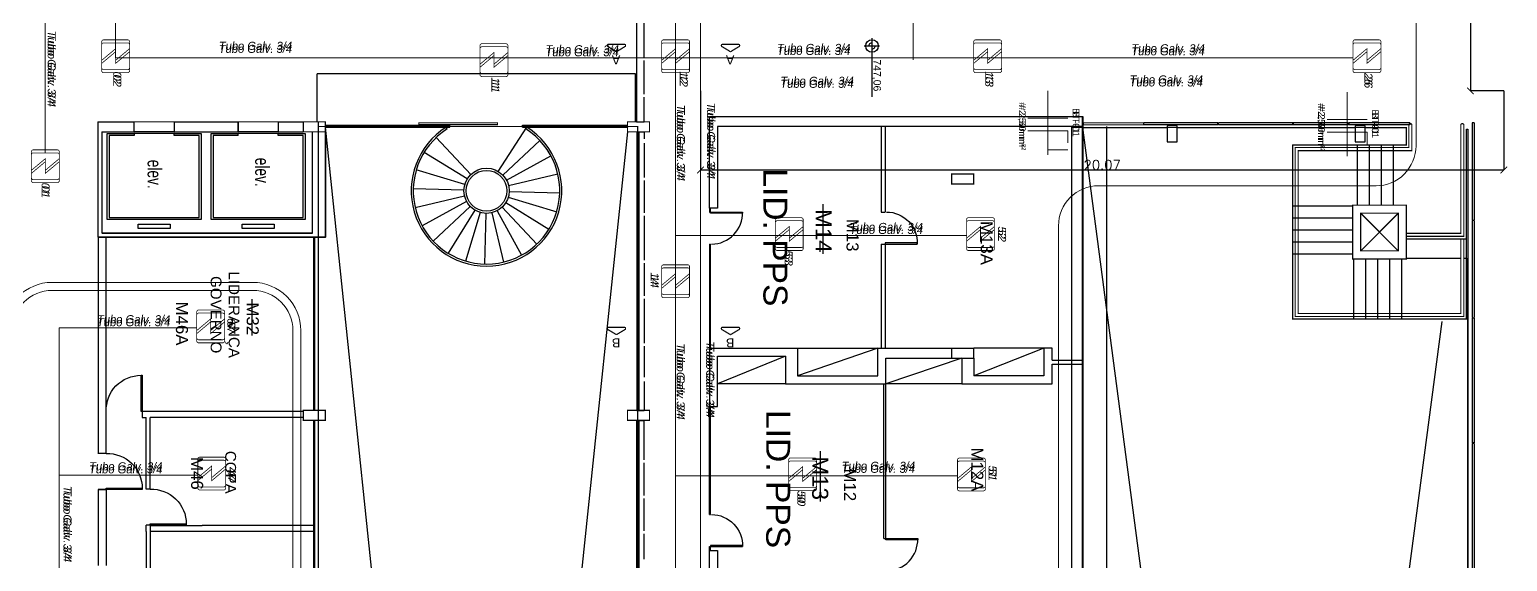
# Model space of a CAD drawing. Header units: metres. Extents: x -331 to 2982, y 362 to 2539.
# Drawn here: x 2831.34 to 2868.26, y 1383.19 to 1396.46 of the extents above; entities that cross this region are included whole.
import ezdxf
from ezdxf.enums import TextEntityAlignment as Align

# ---------------------------------------------------------------- set-up
doc = ezdxf.new("R2010")
doc.units = ezdxf.units.M
doc.layers.get('0').update_dxf_attribs({"color": 251})
doc.layers.get('Defpoints').update_dxf_attribs({"color": 251})
for name, color, linetype in [('CX', 251, 'Continuous'), ('DET. FUMAÇA', 1, 'Continuous'), ('Div', 251, 'Continuous'), ('Est', 251, 'Continuous'), ('Pis', 251, 'Continuous')]:
    doc.layers.add(name, color=color, linetype=linetype)
doc.styles.add('ARIAL', font='arial.ttf')
doc.styles.add('COTA', font='simplex.shx')
doc.styles.add('DESTAQUE', font='arial.ttf', dxfattribs={"height": 0.4})
doc.styles.get("Standard").update_dxf_attribs({"font": 'arial.ttf', "height": 0.3})
doc.dimstyles.new('EXEC_75', dxfattribs={"dimscale": 75, "dimtxt": 0.0032, "dimasz": 0.0022, "dimexe": 0, "dimexo": 0, "dimgap": 5e-05, "dimtad": 1, "dimzin": 4, "dimdsep": 46, "dimtxsty": 'COTA', "dimblk": 'ARCHTICK', "dimcen": 0, "dimclrd": 1, "dimclre": 1, "dimclrt": 2, "dimazin": 0, "dimtfac": 1, "dimtix": 1, "dimtmove": 2, "dimatfit": 3, "dimldrblk": 'DOT', "dimfxl": 1, "dimtvp": 1, "dimtolj": 1, "dimtzin": 0, "dimarcsym": 0})

# ---------------------------------------------------------------- blocks, each defined once
blk = doc.blocks.new('Detector de fumaça')
at = {"layer": 'DET. FUMAÇA', "linetype": 'Continuous', "lineweight": 15, "const_width": 0.0187}
blk.add_lwpolyline([(774.599, 539.816), (775.249, 539.816, -0.414214), (775.296, 539.769), (775.296, 539.167, -0.414214), (775.249, 539.12), (774.599, 539.12, -0.414214), (774.553, 539.167), (774.553, 539.769, -0.414214)], format="xyb", close=True, dxfattribs=at)
blk.add_lwpolyline([(774.773, 539.816), (775.064, 539.468), (774.773, 539.468), (775.064, 539.12)], dxfattribs=at)
blk = doc.blocks.new('derw')
at = {"layer": 'Div', "color": 2, "linetype": 'Continuous', "lineweight": 15}
blk.add_lwpolyline([(814.419, 2191.53), (814.419, 2192.589), (816.571, 2192.589)], dxfattribs=at)
at = {"layer": 'Div', "color": 2, "linetype": 'Continuous', "lineweight": 15, "insert": (814.772, 2193.224), "char_height": 0.2, "attachment_point": 1}
blk.add_mtext_dynamic_manual_height_columns('{\\fArial|b0|i1|c0|p34;Cabo Blindado \\P3 x # 1,50mm²}', width=13.3188, gutter_width=2.5, heights=[0], dxfattribs=at)
blk = doc.blocks.new('_ARCHTICK')
at = {"color": 0, "linetype": 'ByBlock', "const_width": 0.15}
blk.add_lwpolyline([(-0.5, -0.5), (0.5, 0.5)], dxfattribs=at)
blk = doc.blocks.new('*D146')
at = {"color": 1, "linetype": 'Continuous', "lineweight": -2, "transparency": 16777216}
for p, q in [((2868.17, 1405.887), (2867.334, 1405.887)), ((2867.334, 1405.887), (2867.334, 1394.932)), ((2868.17, 1394.932), (2867.334, 1394.932))]:
    blk.add_line(p, q, dxfattribs=at)
at = {"layer": 'Defpoints', "color": 0, "transparency": 16777216}
for p in [(2868.17, 1405.887), (2867.334, 1394.932), (2868.17, 1394.932)]:
    blk.add_point(p, dxfattribs=at)
at = {"color": 1, "lineweight": -2, "transparency": 16777216, "xscale": 0.165, "yscale": 0.165, "zscale": 0.165}
for p, rotation in [((2867.334, 1405.887), 90), ((2867.334, 1394.932), 270)]:
    blk.add_blockref('_ARCHTICK', p, dxfattribs=dict(at, rotation=rotation))
at = {"color": 2, "lineweight": 15, "transparency": 16777216, "insert": (2867.211, 1400.409), "char_height": 0.24, "attachment_point": 5, "rotation": 90, "style": 'COTA'}
blk.add_mtext('\\A1;10.96', dxfattribs=at)
blk = doc.blocks.new('_Dot')
at = {"color": 0, "linetype": 'ByBlock', "lineweight": -2}
blk.add_line((-0.5, 0), (-1, 0), dxfattribs=at)
at = {"color": 0, "linetype": 'ByBlock', "const_width": 0.5}
blk.add_lwpolyline([(-0.25, 0, 1), (0.25, 0, 1)], format="xyb", close=True, dxfattribs=at)
blk = doc.blocks.new('*D147')
at = {"color": 1, "linetype": 'Continuous', "lineweight": -2, "transparency": 16777216}
for p, q in [((2848.099, 1394.932), (2848.099, 1392.961)), ((2868.17, 1394.932), (2868.17, 1392.961)), ((2848.099, 1392.961), (2868.17, 1392.961))]:
    blk.add_line(p, q, dxfattribs=at)
at = {"layer": 'Defpoints', "color": 0, "transparency": 16777216}
for p in [(2848.099, 1394.932), (2868.17, 1394.932), (2868.17, 1392.961)]:
    blk.add_point(p, dxfattribs=at)
at = {"color": 1, "lineweight": -2, "transparency": 16777216, "xscale": 0.165, "yscale": 0.165, "zscale": 0.165, "rotation": 180}
blk.add_blockref('_ARCHTICK', (2848.099, 1392.961), dxfattribs=at)
at = {"color": 1, "lineweight": -2, "transparency": 16777216, "xscale": 0.165, "yscale": 0.165, "zscale": 0.165}
blk.add_blockref('_ARCHTICK', (2868.17, 1392.961), dxfattribs=at)
at = {"color": 2, "lineweight": 15, "transparency": 16777216, "insert": (2858.135, 1393.085), "char_height": 0.24, "attachment_point": 5, "style": 'COTA'}
blk.add_mtext('\\A1;20.07', dxfattribs=at)
blk = doc.blocks.new('porta .8')
at = {"layer": 'CX', "ltscale": 8}
blk.add_lwpolyline([(0.03, 0), (0, 0), (0, 0.8), (0.03, 0.8)], close=True, dxfattribs=at)
at = {"layer": 'CX', "color": 1, "ltscale": 8}
blk.add_arc((0.029, 0.03), 0.771, 0, 92.1894, dxfattribs=at)
blk = doc.blocks.new('porta .9')
at = {"layer": 'CX', "ltscale": 8}
blk.add_lwpolyline([(0, 0), (0.03, 0), (0.03, 0.9), (0, 0.9)], close=True, dxfattribs=at)
at = {"layer": 'CX', "color": 1, "ltscale": 8}
blk.add_arc((0.03, 0.0295), 0.8705, 358.05796, 90, dxfattribs=at)
blk = doc.blocks.new('XR_BL2_2 PAV_REV02$0$PILAR_PASSARELA')
at = {"layer": 'Est'}
blk.add_lwpolyline([(-20, 12.5), (20, 12.5), (20, -12.5), (-20, -12.5)], close=True, dxfattribs=at)

msp = doc.modelspace()

# ---------------------------------------------------------------- linework, layer by layer
at = {"color": 2, "linetype": 'Continuous', "lineweight": 15}
for p, q in [((2857.278, 1393.934), (2857.278, 1393.638)), ((2864.753, 1393.902), (2864.753, 1393.606))]:
    msp.add_line(p, q, dxfattribs=at)
at = {"lineweight": 0}
for p, q in [((2867.273, 1389.24), (2867.234, 1389.24)), ((2867.273, 1325.995), (2867.273, 1389.24))]:
    msp.add_line(p, q, dxfattribs=at)
for points in [[(2838.551, 1394.16), (2838.551, 1391.285), (2833.051, 1391.285), (2833.051, 1394.16)], [(2838.551, 1322.025), (2838.551, 1394.045), (2846.531, 1394.045), (2846.531, 1322.025)], [(2865.414, 1393.58), (2865.414, 1392.08), (2865.734, 1392.08), (2865.734, 1391.24), (2867.234, 1391.24), (2867.234, 1389.24), (2862.894, 1389.24), (2862.894, 1393.58)]]:
    msp.add_lwpolyline(points, close=True, dxfattribs=at)
msp.add_lwpolyline([(2865.414, 1393.58), (2865.734, 1393.58), (2865.734, 1394.02), (2857.371, 1394.02), (2857.377, 1321.215), (2865.733, 1321.216), (2865.733, 1321.655), (2865.413, 1321.655)], dxfattribs=at)
at = {"layer": 'DET. FUMAÇA', "color": 3, "linetype": 'Continuous', "lineweight": 15}
msp.add_lwpolyline([(2848.099, 1317.82), (2848.099, 1415.312)], dxfattribs=at)
at = {"layer": 'Div', "color": 150, "linetype": 'Continuous', "lineweight": 0}
for p, q in [((2847.477, 1320.108), (2847.477, 1419.684)), ((2833.487, 1395.76), (2833.487, 1419.114)), ((2831.73, 1393.387), (2831.73, 1397.487)), ((2833.487, 1395.76), (2864.404, 1395.76)), ((2847.477, 1391.321), (2854.747, 1391.321)), ((2832.075, 1379.441), (2832.075, 1389.017)), ((2835.514, 1389.017), (2832.075, 1389.017)), ((2835.541, 1385.346), (2832.075, 1385.346)), ((2854.521, 1385.323), (2847.477, 1385.323))]:
    msp.add_line(p, q, dxfattribs=at)
at = {"layer": 'Div', "color": 2, "linetype": 'Continuous', "lineweight": 15}
for p, q in [((2856.779, 1394.932), (2856.779, 1393.34)), ((2864.255, 1394.9), (2864.255, 1393.308)), ((2856.281, 1394.255), (2857.278, 1394.255)), ((2856.281, 1393.934), (2857.278, 1393.934)), ((2863.756, 1394.223), (2864.753, 1394.223)), ((2863.756, 1393.902), (2864.753, 1393.902)), ((2856.779, 1393.466), (2857.278, 1393.466)), ((2864.255, 1393.434), (2864.753, 1393.434))]:
    msp.add_line(p, q, dxfattribs=at)
at = {"layer": 'Div', "lineweight": 0}
for p, q in [((2852.616, 1391.91), (2852.716, 1391.91)), ((2852.616, 1391.11), (2852.716, 1391.11)), ((2852.676, 1383.76), (2852.726, 1383.76))]:
    msp.add_line(p, q, dxfattribs=at)
at = {"layer": 'Div', "color": 230, "linetype": 'Continuous', "lineweight": 0}
for points in [[(2795.596, 1370.835), (2795.596, 1422.804, -0.414214), (2796.596, 1423.804), (2832.978, 1423.804, 0.414214), (2833.978, 1424.804), (2833.978, 1444.456, -0.414214), (2834.978, 1445.456), (2844.601, 1445.456, -0.414214), (2845.601, 1444.456), (2845.601, 1423.563, 0.414214), (2846.601, 1422.563), (2856.044, 1422.563, -0.414214), (2857.044, 1421.563), (2857.044, 1399.809, 0.414214), (2858.044, 1398.809), (2864.977, 1398.809, -0.414214), (2865.977, 1397.809), (2865.977, 1393.565, -0.414214), (2864.977, 1392.565), (2858.044, 1392.565, 0.414214), (2857.044, 1391.565), (2857.044, 1315.763, -0.414214)], [(2838.115, 1315.563), (2838.115, 1388.954, 0.414214), (2836.915, 1390.154), (2831.898, 1390.154, 0.414214), (2830.698, 1388.954), (2830.698, 1370.635, -0.414214)], [(2837.915, 1315.563), (2837.915, 1388.954, 0.414214), (2836.915, 1389.954), (2831.898, 1389.954, 0.414214), (2830.898, 1388.954), (2830.898, 1370.635, -0.414214)]]:
    msp.add_lwpolyline(points, format="xyb", dxfattribs=at)
at = {"layer": 'Div', "lineweight": 0}
for points in [[(2852.616, 1391.91), (2852.616, 1394.041)], [(2852.716, 1391.91), (2852.716, 1394.041)], [(2852.616, 1388.51), (2852.616, 1391.11)], [(2852.716, 1388.51), (2852.716, 1391.11)], [(2852.676, 1387.62), (2852.676, 1383.76)], [(2852.726, 1387.62), (2852.726, 1383.76)]]:
    msp.add_lwpolyline(points, dxfattribs=at)
at = {"layer": 'Pis'}
for p, q in [((2846.501, 1399.135), (2846.501, 1394.16)), ((2846.691, 1395.768), (2846.691, 1396.99)), ((2846.691, 1394.848), (2846.691, 1395.693)), ((2846.476, 1395.36), (2838.521, 1395.36)), ((2838.521, 1394.16), (2838.521, 1395.36)), ((2846.476, 1394.16), (2846.476, 1395.36)), ((2846.476, 1395.34), (2846.476, 1395.36)), ((2846.691, 1394.16), (2846.691, 1394.773)), ((2848.326, 1394.291), (2857.634, 1394.291)), ((2848.326, 1392.01), (2848.326, 1394.291)), ((2857.634, 1394.291), (2857.634, 1392.41)), ((2857.634, 1394.291), (2857.654, 1394.291)), ((2857.654, 1394.291), (2857.654, 1322.115)), ((2833.051, 1391.285), (2833.051, 1394.16)), ((2833.051, 1394.16), (2833.951, 1394.16)), ((2833.951, 1393.91), (2833.951, 1394.16)), ((2834.951, 1394.16), (2836.551, 1394.16)), ((2834.951, 1394.16), (2834.951, 1393.91)), ((2836.551, 1393.91), (2836.551, 1394.16)), ((2837.551, 1394.16), (2838.176, 1394.16)), ((2837.551, 1394.16), (2837.551, 1393.91)), ((2838.726, 1394.075), (2841.834, 1394.075)), ((2838.726, 1394.045), (2838.726, 1394.025)), ((2846.276, 1322.185), (2838.726, 1394.025)), ((2838.726, 1394.025), (2841.834, 1394.025)), ((2841.77, 1393.983), (2841.742, 1394.025)), ((2841.834, 1394.025), (2841.834, 1394.075)), ((2843.048, 1392.921), (2843.763, 1394.025)), ((2843.653, 1394.075), (2846.276, 1394.075)), ((2843.653, 1394.025), (2843.653, 1394.075)), ((2843.653, 1394.025), (2846.276, 1394.025)), ((2846.276, 1394.045), (2846.276, 1394.025)), ((2846.501, 1394.16), (2846.691, 1394.16)), ((2857.634, 1394.041), (2848.526, 1394.041)), ((2848.526, 1394.041), (2848.526, 1392.01)), ((2866.621, 1326.015), (2857.654, 1394.02)), ((2857.654, 1394.02), (2859.756, 1394.02)), ((2858.251, 1322.115), (2858.251, 1394.041)), ((2859.179, 1394.085), (2859.179, 1394.135)), ((2861.029, 1394.135), (2859.179, 1394.135)), ((2861.029, 1394.085), (2859.179, 1394.085)), ((2860.006, 1394.02), (2864.458, 1394.02)), ((2861.029, 1394.085), (2861.029, 1394.135)), ((2861.045, 1394.085), (2861.045, 1394.135)), ((2862.895, 1394.135), (2861.045, 1394.135)), ((2862.895, 1394.085), (2861.045, 1394.085)), ((2862.895, 1394.085), (2862.895, 1394.135)), ((2862.911, 1394.135), (2862.911, 1394.085)), ((2864.279, 1394.135), (2862.911, 1394.135)), ((2864.279, 1394.085), (2862.911, 1394.085)), ((2864.279, 1394.135), (2864.279, 1394.085)), ((2864.295, 1394.135), (2864.295, 1394.085)), ((2865.821, 1394.135), (2864.295, 1394.135)), ((2865.821, 1394.085), (2864.295, 1394.085)), ((2864.708, 1394.021), (2865.734, 1394.02)), ((2865.734, 1394.02), (2865.734, 1393.58)), ((2865.821, 1394.135), (2865.821, 1394.085)), ((2867.234, 1391.24), (2867.234, 1393.98)), ((2867.234, 1393.98), (2867.273, 1393.98)), ((2867.273, 1393.98), (2867.273, 1321.215)), ((2867.429, 1394.135), (2867.379, 1394.135)), ((2867.379, 1394.135), (2867.379, 1391.715)), ((2867.429, 1394.135), (2867.429, 1391.715)), ((2833.151, 1393.91), (2833.951, 1393.91)), ((2833.151, 1391.385), (2833.151, 1393.91)), ((2833.276, 1393.87), (2833.951, 1393.87)), ((2833.276, 1391.72), (2833.276, 1393.87)), ((2833.326, 1393.82), (2833.326, 1391.77)), ((2833.951, 1393.82), (2833.326, 1393.82)), ((2834.951, 1393.91), (2833.951, 1393.91)), ((2834.951, 1393.87), (2833.951, 1393.87)), ((2833.951, 1393.87), (2833.951, 1393.82)), ((2834.951, 1393.91), (2836.551, 1393.91)), ((2834.951, 1393.87), (2835.626, 1393.87)), ((2834.951, 1393.82), (2834.951, 1393.87)), ((2835.576, 1393.82), (2834.951, 1393.82)), ((2835.576, 1391.77), (2835.576, 1393.82)), ((2835.626, 1393.87), (2835.626, 1391.72)), ((2835.876, 1393.87), (2836.551, 1393.87)), ((2835.876, 1391.72), (2835.876, 1393.87)), ((2835.926, 1393.82), (2835.926, 1391.77)), ((2836.551, 1393.82), (2835.926, 1393.82)), ((2837.551, 1393.91), (2836.551, 1393.91)), ((2837.551, 1393.87), (2836.551, 1393.87)), ((2836.551, 1393.82), (2836.551, 1393.87)), ((2837.551, 1393.91), (2838.176, 1393.91)), ((2837.551, 1393.87), (2838.226, 1393.87)), ((2837.551, 1393.82), (2837.551, 1393.87)), ((2838.176, 1393.82), (2837.551, 1393.82)), ((2838.176, 1391.77), (2838.176, 1393.82)), ((2838.226, 1393.87), (2838.226, 1391.72)), ((2838.401, 1393.91), (2838.401, 1391.385)), ((2846.276, 1393.91), (2838.726, 1322.045)), ((2838.726, 1393.91), (2838.726, 1391.285)), ((2842.364, 1392.85), (2841.495, 1393.769)), ((2843.163, 1392.828), (2844.082, 1393.698)), ((2846.511, 1393.91), (2846.511, 1386.96)), ((2846.511, 1393.91), (2846.511, 1386.96)), ((2846.511, 1393.91), (2846.691, 1393.91)), ((2846.561, 1393.91), (2846.561, 1386.96)), ((2846.691, 1393.91), (2846.691, 1393.74)), ((2846.691, 1393.63), (2846.691, 1392.773)), ((2865.734, 1393.58), (2862.894, 1393.58)), ((2862.894, 1393.58), (2862.894, 1389.24)), ((2864.514, 1392.08), (2864.514, 1393.58)), ((2864.814, 1392.08), (2864.814, 1393.58)), ((2865.114, 1392.08), (2865.114, 1393.58)), ((2865.414, 1392.08), (2865.414, 1393.58)), ((2842.271, 1392.736), (2841.194, 1393.398)), ((2843.249, 1392.709), (2844.362, 1393.311)), ((2842.211, 1392.601), (2840.999, 1392.962)), ((2843.302, 1392.571), (2844.533, 1392.865)), ((2842.188, 1392.455), (2840.923, 1392.49)), ((2846.691, 1392.698), (2846.691, 1391.887)), ((2842.203, 1392.309), (2840.973, 1392.015)), ((2842.256, 1392.171), (2841.143, 1391.569)), ((2843.234, 1392.144), (2844.312, 1391.481)), ((2843.294, 1392.279), (2844.507, 1391.918)), ((2843.317, 1392.424), (2844.582, 1392.389)), ((2851.162, 1390.87), (2851.162, 1392.11)), ((2857.634, 1392.41), (2857.634, 1388.11)), ((2835.626, 1391.72), (2833.276, 1391.72)), ((2833.326, 1391.77), (2835.576, 1391.77)), ((2838.226, 1391.72), (2835.876, 1391.72)), ((2835.926, 1391.77), (2838.176, 1391.77)), ((2842.342, 1392.051), (2841.423, 1391.182)), ((2842.457, 1391.958), (2841.794, 1390.881)), ((2842.591, 1391.898), (2842.23, 1390.686)), ((2842.737, 1391.875), (2842.702, 1390.61)), ((2842.884, 1391.89), (2843.177, 1390.66)), ((2843.022, 1391.943), (2843.624, 1390.83)), ((2843.141, 1392.029), (2844.01, 1391.111)), ((2846.691, 1391.812), (2846.691, 1390.706)), ((2848.526, 1392.01), (2848.326, 1392.01)), ((2848.326, 1392.01), (2848.326, 1391.91)), ((2848.326, 1392.01), (2848.326, 1391.91)), ((2848.326, 1392.01), (2848.326, 1391.91)), ((2848.326, 1391.91), (2848.346, 1391.91)), ((2848.326, 1391.91), (2848.346, 1391.91)), ((2848.326, 1391.91), (2848.346, 1391.91)), ((2852.616, 1391.91), (2852.716, 1391.91)), ((2864.394, 1392.06), (2862.894, 1392.06)), ((2864.394, 1391.76), (2862.894, 1391.76)), ((2865.534, 1391.88), (2864.594, 1390.94)), ((2864.594, 1391.88), (2865.534, 1390.94)), ((2865.514, 1391.86), (2864.614, 1390.96)), ((2864.614, 1391.86), (2865.514, 1390.96)), ((2833.151, 1391.385), (2838.401, 1391.385)), ((2834.051, 1391.603), (2834.851, 1391.603)), ((2834.051, 1391.503), (2834.051, 1391.603)), ((2834.851, 1391.503), (2834.051, 1391.503)), ((2834.851, 1391.603), (2834.851, 1391.503)), ((2836.651, 1391.603), (2837.451, 1391.603)), ((2836.651, 1391.503), (2836.651, 1391.603)), ((2837.451, 1391.503), (2836.651, 1391.503)), ((2837.451, 1391.603), (2837.451, 1391.503)), ((2838.726, 1391.385), (2838.726, 1391.285)), ((2864.394, 1391.46), (2862.894, 1391.46)), ((2867.429, 1391.699), (2867.379, 1391.699)), ((2867.379, 1391.699), (2867.379, 1389.278)), ((2867.429, 1391.699), (2867.429, 1389.278)), ((2833.051, 1391.285), (2838.726, 1391.285)), ((2833.051, 1391.285), (2833.051, 1385.885)), ((2833.251, 1385.885), (2833.251, 1391.285)), ((2838.441, 1386.96), (2838.441, 1391.285)), ((2838.461, 1386.96), (2838.461, 1391.285)), ((2848.326, 1391.11), (2848.326, 1388.51)), ((2848.326, 1391.11), (2848.346, 1391.11)), ((2852.616, 1391.11), (2852.716, 1391.11)), ((2864.394, 1391.16), (2862.894, 1391.16)), ((2865.734, 1391.24), (2867.234, 1391.24)), ((2846.691, 1390.631), (2846.691, 1389.819)), ((2864.394, 1390.86), (2862.894, 1390.86)), ((2864.414, 1390.74), (2864.414, 1389.24)), ((2864.714, 1390.74), (2864.714, 1389.24)), ((2865.014, 1390.74), (2865.014, 1389.24)), ((2865.314, 1390.74), (2865.314, 1389.24)), ((2865.614, 1390.74), (2865.614, 1389.24)), ((2865.734, 1390.76), (2867.096, 1390.76)), ((2867.172, 1390.76), (2867.234, 1390.76)), ((2867.234, 1390.76), (2867.234, 1389.24)), ((2836.894, 1388.83), (2836.894, 1389.736)), ((2846.691, 1389.744), (2846.691, 1388.638)), ((2866.62, 1389.18), (2857.654, 1321.215)), ((2867.234, 1389.24), (2862.894, 1389.24)), ((2867.273, 1389.24), (2867.234, 1389.24)), ((2867.273, 1325.995), (2867.273, 1389.24)), ((2867.429, 1389.262), (2867.379, 1389.262)), ((2867.379, 1389.262), (2867.379, 1386.153)), ((2867.429, 1389.262), (2867.429, 1386.153)), ((2846.691, 1388.563), (2846.691, 1387.79)), ((2848.326, 1388.51), (2848.326, 1387.06)), ((2848.326, 1388.51), (2850.526, 1388.51)), ((2850.526, 1388.51), (2852.526, 1388.51)), ((2850.526, 1388.51), (2850.526, 1387.82)), ((2852.526, 1388.51), (2850.526, 1387.82)), ((2852.526, 1387.82), (2852.526, 1388.51)), ((2852.526, 1388.51), (2854.926, 1388.51)), ((2856.676, 1388.51), (2854.926, 1388.51)), ((2856.676, 1388.51), (2854.926, 1387.82)), ((2856.676, 1388.51), (2856.676, 1387.82)), ((2856.886, 1388.51), (2856.686, 1388.51)), ((2856.886, 1388.21), (2856.886, 1388.51)), ((2848.526, 1387.06), (2848.526, 1388.31)), ((2848.526, 1388.31), (2850.226, 1388.31)), ((2850.226, 1388.31), (2848.526, 1387.62)), ((2850.226, 1388.31), (2850.226, 1387.62)), ((2852.726, 1387.62), (2852.726, 1388.26)), ((2852.726, 1388.26), (2854.376, 1388.26)), ((2854.626, 1388.26), (2852.726, 1387.62)), ((2854.626, 1388.26), (2854.626, 1387.62)), ((2854.926, 1388.26), (2854.926, 1387.82)), ((2856.886, 1388.21), (2857.634, 1388.21)), ((2856.886, 1387.62), (2856.886, 1388.11)), ((2856.886, 1388.11), (2857.634, 1388.11)), ((2857.634, 1388.21), (2857.634, 1388.11)), ((2857.634, 1388.11), (2857.634, 1382.41)), ((2846.691, 1387.68), (2846.691, 1386.96)), ((2850.526, 1387.82), (2852.526, 1387.82)), ((2856.676, 1387.82), (2854.926, 1387.82)), ((2850.226, 1387.62), (2848.526, 1387.62)), ((2850.226, 1387.62), (2852.726, 1387.62)), ((2854.626, 1387.62), (2852.726, 1387.62)), ((2854.626, 1387.62), (2856.886, 1387.62)), ((2834.251, 1386.935), (2834.151, 1386.935)), ((2834.151, 1386.935), (2834.151, 1386.785)), ((2838.176, 1386.935), (2834.251, 1386.935)), ((2846.511, 1386.96), (2846.691, 1386.96)), ((2848.326, 1387.06), (2848.526, 1387.06)), ((2848.326, 1384.36), (2848.326, 1387.06)), ((2834.151, 1386.785), (2834.251, 1386.785)), ((2834.251, 1384.995), (2834.251, 1386.785)), ((2838.176, 1386.785), (2834.351, 1386.785)), ((2834.351, 1384.995), (2834.351, 1386.785)), ((2838.441, 1379.76), (2838.441, 1386.71)), ((2838.461, 1379.76), (2838.461, 1386.71)), ((2846.511, 1386.71), (2846.511, 1379.76)), ((2846.511, 1379.76), (2846.511, 1386.71)), ((2846.511, 1386.71), (2846.691, 1386.71)), ((2846.561, 1386.71), (2846.561, 1379.76)), ((2846.691, 1385.726), (2846.691, 1386.71)), ((2833.251, 1385.885), (2833.051, 1385.885)), ((2851.099, 1384.685), (2851.099, 1385.941)), ((2867.429, 1386.153), (2867.379, 1386.153)), ((2867.429, 1386.137), (2867.379, 1386.137)), ((2867.379, 1386.137), (2867.379, 1383.028)), ((2867.429, 1386.137), (2867.429, 1383.028)), ((2846.691, 1384.839), (2846.691, 1385.651)), ((2833.051, 1384.985), (2833.051, 1383.085)), ((2833.251, 1384.985), (2833.051, 1384.985)), ((2833.051, 1384.985), (2833.251, 1384.985)), ((2833.251, 1384.985), (2833.251, 1383.085)), ((2834.351, 1384.995), (2834.251, 1384.995)), ((2846.691, 1383.951), (2846.691, 1384.764)), ((2848.326, 1384.36), (2848.346, 1384.36)), ((2834.251, 1384.085), (2834.251, 1384.095)), ((2834.351, 1384.095), (2834.251, 1384.095)), ((2834.251, 1383.935), (2834.251, 1384.085)), ((2834.351, 1384.085), (2834.351, 1384.125)), ((2834.351, 1384.095), (2834.351, 1381.6)), ((2834.351, 1384.085), (2835.651, 1384.085)), ((2838.441, 1384.085), (2835.651, 1384.085)), ((2838.441, 1384.085), (2838.441, 1383.935)), ((2834.251, 1383.935), (2834.251, 1381.6)), ((2838.441, 1383.935), (2834.351, 1383.935)), ((2846.691, 1383.25), (2846.691, 1383.876)), ((2852.676, 1383.76), (2852.726, 1383.76)), ((2848.326, 1383.56), (2848.346, 1383.56)), ((2848.326, 1383.46), (2848.326, 1383.56)), ((2848.326, 1383.56), (2848.346, 1383.56)), ((2848.326, 1383.46), (2848.326, 1383.56)), ((2848.326, 1382.01), (2848.326, 1383.46)), ((2848.326, 1383.46), (2848.526, 1383.46)), ((2848.526, 1383.46), (2848.526, 1382.86))]:
    msp.add_line(p, q, dxfattribs=at)
at = {"layer": 'Pis', "const_width": 0.03}
for points in [[(2852.305, 1396.055, -0.414214), (2852.383, 1396.133, -1)], [(2845.999, 1395.91), (2845.785, 1396.039, -0.760667), (2845.801, 1396.096), (2846.196, 1396.096, -0.760667), (2846.212, 1396.039), (2845.999, 1395.91)], [(2848.849, 1395.91), (2849.062, 1396.039, 0.760667), (2849.046, 1396.096), (2848.651, 1396.096, 0.760667), (2848.635, 1396.039), (2848.849, 1395.91)], [(2852.383, 1395.977, 0.414214), (2852.461, 1396.055, 1)], [(2867.172, 1391.24), (2867.172, 1389.302), (2862.956, 1389.302), (2862.956, 1393.519), (2865.796, 1393.519), (2865.796, 1394.081, -1), (2865.872, 1394.081), (2865.872, 1393.442), (2863.032, 1393.442), (2863.032, 1389.379), (2867.096, 1389.379), (2867.096, 1391.24)], [(2865.734, 1391.302), (2867.172, 1391.302), (2867.172, 1394.077, 1), (2867.096, 1394.077), (2867.096, 1391.379), (2865.734, 1391.379)], [(2845.999, 1388.849), (2845.785, 1388.977, -0.760667), (2845.801, 1389.035), (2846.196, 1389.035, -0.760667), (2846.212, 1388.977), (2845.999, 1388.849)], [(2848.849, 1388.849), (2849.062, 1388.977, 0.760667), (2849.046, 1389.035), (2848.651, 1389.035, 0.760667), (2848.635, 1388.977), (2848.849, 1388.849)]]:
    msp.add_lwpolyline(points, format="xyb", dxfattribs=at)
for points in [[(2852.383, 1396.25), (2852.383, 1394.78)], [(2852.188, 1396.055), (2852.578, 1396.055)], [(2838.401, 1393.91), (2838.401, 1391.385), (2833.151, 1391.385), (2833.151, 1393.91), (2833.951, 1393.91), (2833.951, 1394.16), (2833.051, 1394.16), (2833.051, 1391.285), (2833.251, 1391.285), (2838.726, 1391.285), (2838.726, 1391.385), (2838.726, 1393.91)], [(2852.616, 1391.91), (2852.616, 1394.041)], [(2852.716, 1391.91), (2852.716, 1394.041)], [(2865.414, 1393.58), (2865.734, 1393.58), (2865.734, 1394.02), (2857.371, 1394.02), (2857.377, 1321.215), (2865.733, 1321.216), (2865.733, 1321.655), (2865.413, 1321.655)], [(2848.346, 1391.91), (2848.346, 1392.01)], [(2848.346, 1391.91), (2848.346, 1392.01)], [(2848.346, 1391.91), (2848.346, 1392.01)], [(2848.346, 1388.51), (2848.346, 1391.11)], [(2852.616, 1388.51), (2852.616, 1391.11)], [(2852.716, 1388.51), (2852.716, 1391.11)], [(2852.676, 1387.62), (2852.676, 1383.76)], [(2852.726, 1387.62), (2852.726, 1383.76)], [(2848.346, 1387.06), (2848.346, 1384.36)], [(2848.346, 1383.56), (2848.346, 1383.46)], [(2848.346, 1383.56), (2848.346, 1383.46)]]:
    msp.add_lwpolyline(points, dxfattribs=at)
for points in [[(2838.551, 1394.16), (2838.551, 1391.285), (2833.051, 1391.285), (2833.051, 1394.16)], [(2836.551, 1393.91), (2836.551, 1394.16), (2834.951, 1394.16), (2834.951, 1393.91)], [(2838.176, 1393.91), (2838.176, 1394.16), (2837.551, 1394.16), (2837.551, 1393.91)], [(2838.176, 1394.16), (2838.726, 1394.16), (2838.726, 1393.91), (2838.176, 1393.91)], [(2838.551, 1322.025), (2838.551, 1394.045), (2846.531, 1394.045), (2846.531, 1322.025)], [(2843.029, 1394.136), (2841.063, 1394.136), (2841.063, 1394.089), (2843.029, 1394.089)], [(2846.276, 1394.16), (2846.826, 1394.16), (2846.826, 1393.91), (2846.276, 1393.91)], [(2859.171, 1394.135), (2859.171, 1394.085), (2857.664, 1394.085), (2857.664, 1394.135)], [(2865.414, 1393.58), (2865.414, 1392.08), (2865.734, 1392.08), (2865.734, 1391.24), (2867.234, 1391.24), (2867.234, 1389.24), (2862.894, 1389.24), (2862.894, 1393.58)], [(2854.376, 1392.86), (2854.926, 1392.86), (2854.926, 1392.61), (2854.376, 1392.61)], [(2865.734, 1390.74), (2865.734, 1392.08), (2864.394, 1392.08), (2864.394, 1390.74)], [(2865.534, 1390.94), (2864.594, 1390.94), (2864.594, 1391.88), (2865.534, 1391.88)], [(2833.251, 1391.285), (2833.251, 1385.885), (2833.051, 1385.885), (2833.051, 1391.285)], [(2854.376, 1388.51), (2854.926, 1388.51), (2854.926, 1388.26), (2854.376, 1388.26)], [(2854.376, 1388.51), (2854.926, 1388.51), (2854.926, 1388.26), (2854.376, 1388.26)], [(2838.176, 1386.96), (2838.726, 1386.96), (2838.726, 1386.71), (2838.176, 1386.71)], [(2846.276, 1386.96), (2846.826, 1386.96), (2846.826, 1386.71), (2846.276, 1386.71)]]:
    msp.add_lwpolyline(points, close=True, dxfattribs=at)
at = {"layer": 'Pis'}
for centre, radius in [((2852.383, 1396.055), 0.156), ((2842.753, 1392.44), 0.565), ((2842.753, 1392.44), 0.51)]:
    msp.add_circle(centre, radius, dxfattribs=at)
for radius, start, end in [(1.88, 122.511, 57.489), (1.83, 122.4861, 57.5)]:
    msp.add_arc((2842.753, 1392.44), radius, start, end, dxfattribs=at)

# ---------------------------------------------------------------- block references
at = {"layer": 'DET. FUMAÇA', "linetype": 'Continuous', "lineweight": 0, "rotation": 270}
for p in [(2294.019, 2170.76), (2294.019, 2170.684), (2308.009, 2170.76), (2308.009, 2170.684), (2315.806, 2170.76), (2315.806, 2170.684), (2325.283, 2170.76), (2325.283, 2170.684), (2303.471, 2170.663), (2303.471, 2170.587), (2292.262, 2168.015), (2292.262, 2167.939), (2310.849, 2166.321), (2315.627, 2166.321), (2310.849, 2166.245), (2315.627, 2166.245), (2308.009, 2165.146), (2308.009, 2165.07), (2296.394, 2164.017), (2296.394, 2163.941), (2296.42, 2160.346), (2296.42, 2160.27), (2311.183, 2160.327), (2311.183, 2160.251), (2315.401, 2160.323), (2315.401, 2160.247)]:
    msp.add_blockref('Detector de fumaça', p, dxfattribs=at)
at = {"layer": 'Div', "color": 150, "linetype": 'Continuous', "lineweight": 15}
msp.add_blockref('derw', (2038.996, -795.824), dxfattribs=at)
at = {"layer": 'Pis', "xscale": -0.01000000000021828, "yscale": 0.01000000000021828, "zscale": 0.01000000000021828, "rotation": 89.99999999999997}
for p in [(2859.881, 1393.86), (2864.583, 1393.861)]:
    msp.add_blockref('XR_BL2_2 PAV_REV02$0$PILAR_PASSARELA', p, dxfattribs=at)
at = {"layer": 'Pis', "rotation": 270}
for p in [(2848.346, 1391.91), (2852.726, 1383.76)]:
    msp.add_blockref('porta .8', p, dxfattribs=at)
at = {"layer": 'Pis', "xscale": -1, "rotation": 270}
for name, p in [('porta .8', (2852.716, 1391.11)), ('porta .9', (2833.251, 1384.985)), ('porta .9', (2834.351, 1384.095)), ('porta .8', (2848.346, 1383.56))]:
    msp.add_blockref(name, p, dxfattribs=at)
at = {"layer": 'Pis', "xscale": -1}
msp.add_blockref('porta .9', (2834.151, 1386.935), dxfattribs=at)

# ---------------------------------------------------------------- texts
at = {"layer": 'Div', "color": 2, "linetype": 'Continuous', "lineweight": 0, "char_height": 0.2, "attachment_point": 1, "rotation": 270}
for insert in [(2831.99, 1396.439), (2831.99, 1396.363), (2847.709, 1394.592), (2847.709, 1394.516), (2848.464, 1394.64), (2848.464, 1394.564), (2847.705, 1388.635), (2847.705, 1388.559), (2848.442, 1388.688), (2848.442, 1388.612), (2832.384, 1385.079), (2832.384, 1385.003)]:
    msp.add_mtext_dynamic_manual_height_columns('{\\fArial|b0|i1|c0|p34;Tubo Galv. 3/4 }', width=13.3188, gutter_width=2.5, heights=[0], dxfattribs=dict(at, insert=insert))
at = {"layer": 'Div', "color": 2, "linetype": 'Continuous', "lineweight": 0, "char_height": 0.2, "attachment_point": 1}
for insert in [(2836.063, 1396.158), (2836.063, 1396.082), (2844.227, 1396.073), (2844.227, 1395.997), (2850.012, 1396.106), (2850.012, 1396.03), (2858.866, 1396.097), (2858.866, 1396.021), (2850.095, 1395.286), (2850.095, 1395.21), (2858.82, 1395.32), (2858.82, 1395.244), (2851.826, 1391.639), (2851.826, 1391.563), (2833.02, 1389.336), (2833.02, 1389.26), (2832.823, 1385.665), (2832.823, 1385.589), (2851.627, 1385.678), (2851.627, 1385.602)]:
    msp.add_mtext_dynamic_manual_height_columns('{\\fArial|b0|i1|c0|p34;Tubo Galv. 3/4 }', width=13.3188, gutter_width=2.5, heights=[0], dxfattribs=dict(at, insert=insert))
at = {"layer": 'Div', "color": 3, "linetype": 'Continuous', "lineweight": 0, "char_height": 0.2, "attachment_point": 1, "rotation": 270}
for s, insert in [('{\\fArial|b0|i1|c0|p34;02}', (2833.628, 1395.417)), ('{\\fArial|b0|i1|c0|p34;12}', (2847.781, 1395.419)), ('{\\fArial|b0|i1|c0|p34;13}', (2855.415, 1395.42)), ('{\\fArial|b0|i1|c0|p34;02}', (2833.628, 1395.341)), ('{\\fArial|b0|i1|c0|p34;11}', (2843.076, 1395.272)), ('{\\fArial|b0|i1|c0|p34;11}', (2843.076, 1395.196)), ('{\\fArial|b0|i1|c0|p34;12}', (2847.781, 1395.343)), ('{\\fArial|b0|i1|c0|p34;13}', (2855.415, 1395.344)), ('{\\fArial|b0|i1|c0|p34;26}', (2864.888, 1395.386)), ('{\\fArial|b0|i1|c0|p34;26}', (2864.888, 1395.31)), ('{\\fArial|b0|i1|c0|p34;01}', (2831.837, 1392.642)), ('{\\fArial|b0|i1|c0|p34;01}', (2831.837, 1392.566)), ('{\\fArial|b0|i1|c0|p34;52}', (2855.734, 1391.551)), ('{\\fArial|b0|i1|c0|p34;52}', (2855.734, 1391.475)), ('{\\fArial|b0|i1|c0|p34;53}', (2850.402, 1390.957)), ('{\\fArial|b0|i1|c0|p34;53}', (2850.402, 1390.881)), ('{\\fArial|b0|i1|c0|p34;14}', (2847.058, 1390.403)), ('{\\fArial|b0|i1|c0|p34;14}', (2847.058, 1390.327)), ('{\\fArial|b0|i1|c0|p34;67}', (2836.478, 1389.263)), ('{\\fArial|b0|i1|c0|p34;67}', (2836.478, 1389.187)), ('{\\fArial|b0|i1|c0|p34;47}', (2836.494, 1385.549)), ('{\\fArial|b0|i1|c0|p34;47}', (2836.494, 1385.473)), ('{\\fArial|b0|i1|c0|p34;51}', (2855.497, 1385.587)), ('{\\fArial|b0|i1|c0|p34;51}', (2855.497, 1385.511)), ('{\\fArial|b0|i1|c0|p34;50}', (2850.72, 1384.958)), ('{\\fArial|b0|i1|c0|p34;50}', (2850.72, 1384.882))]:
    msp.add_mtext_dynamic_manual_height_columns(s, width=13.3188, gutter_width=2.5, heights=[0], dxfattribs=dict(at, insert=insert))
at = {"layer": 'Div', "color": 2, "linetype": 'Continuous', "lineweight": 15, "char_height": 0.1683, "attachment_point": 1, "rotation": 270}
for s, insert in [('\\pxqc;\\P\\pi-0.92701,l1.92701,t1.92701;#^I2,50mm²', (2856.505, 1399.778)), ('\\pxqc;\\P\\pi-0.92701,l1.92701,t1.92701;#^I2,50mm²', (2856.505, 1399.702)), ('\\pxqc;\\PBT-01{\\fArial|b0|i1|c0|p34;  }', (2857.847, 1399.786)), ('\\pxqc;\\PBT-01{\\fArial|b0|i1|c0|p34;  }', (2857.847, 1399.71)), ('\\pxqc;\\P\\pi-0.92701,l1.92701,t1.92701;#^I2,50mm²', (2863.98, 1399.746)), ('\\pxqc;\\P\\pi-0.92701,l1.92701,t1.92701;#^I2,50mm²', (2863.98, 1399.67)), ('\\pxqc;\\PBT-01{\\fArial|b0|i1|c0|p34;  }', (2865.322, 1399.754)), ('\\pxqc;\\PBT-01{\\fArial|b0|i1|c0|p34;  }', (2865.322, 1399.678))]:
    msp.add_mtext_dynamic_manual_height_columns(s, width=11.20762, gutter_width=2.104, heights=[0], dxfattribs=dict(at, insert=insert))
at = {"layer": 'Pis'}
msp.add_text('747,06', height=0.1872, rotation=270, dxfattribs=at).set_placement((2852.365, 1394.921), align=Align.BOTTOM_RIGHT)
at = {"layer": 'Pis', "width": 0.7}
for p in [(2834.285, 1393.214), (2836.972, 1393.264)]:
    msp.add_text('elev.', height=0.35, rotation=270, dxfattribs=at).set_placement(p)
at = {"layer": 'Pis'}
for s, height, style, p in [('M14', 0.4, 'DESTAQUE', (2850.974, 1391.438)), ('M13', 0.3, 'ARIAL', (2851.748, 1391.333)), ('M13A', 0.3, 'ARIAL', (2855.102, 1391.137)), ('M46A', 0.3, 'ARIAL', (2834.994, 1389.127)), ('M32', 0.3, 'ARIAL', (2836.762, 1389.247)), ('M12A', 0.3, 'ARIAL', (2854.866, 1385.486)), ('M46', 0.3, 'ARIAL', (2835.372, 1385.388)), ('M13', 0.4, 'DESTAQUE', (2850.89, 1385.267)), ('M12', 0.3, 'ARIAL', (2851.685, 1385.101))]:
    msp.add_text(s, height=height, rotation=270, dxfattribs=dict(at, style=style)).set_placement(p, align=Align.CENTER)
at = {"layer": 'Pis', "char_height": 0.6, "attachment_point": 5, "rotation": 270, "style": 'DESTAQUE'}
for insert in [(2849.967, 1391.278), (2850.036, 1385.245)]:
    msp.add_mtext_dynamic_manual_height_columns('LID. PPS', width=5.09647, gutter_width=2, heights=[0], dxfattribs=dict(at, insert=insert))
at = {"layer": 'Pis', "char_height": 0.27, "width": 2.2626, "attachment_point": 8, "rotation": 270, "style": 'ARIAL'}
for s, insert in [('LIDERANÇA\\PGOVERNO', (2835.857, 1389.348)), ('COPA', (2836.221, 1385.415))]:
    msp.add_mtext(s, dxfattribs=dict(at, insert=insert))
at = {"layer": 'Pis', "style": 'ARIAL'}
for tag, p in [('A', (2845.989, 1395.705)), ('A', (2848.84, 1395.705)), ('B', (2845.989, 1388.643)), ('B', (2848.84, 1388.643))]:
    msp.add_attdef(tag, text='A', height=0.225, rotation=180, dxfattribs=at).set_placement(p, align=Align.MIDDLE_CENTER)

# ---------------------------------------------------------------- dimensions: what is measured, and where the dimension line sits
at = {"color": 30, "linetype": 'Continuous', "lineweight": 15, "true_color": 0xf8991e}
for p1, p2, distance, picture, middle in [((2868.1696, 1405.8869), (2868.1696, 1394.9318), -0.8352, '*D146', (2867.2107, 1400.4094)), ((2848.099, 1394.932), (2868.17, 1394.932), -1.971, '*D147', (2858.135, 1393.085))]:
    dim = msp.add_aligned_dim(p1=p1, p2=p2, distance=distance, dimstyle='EXEC_75', dxfattribs=at)
    dim.commit()
    dim.dimension.update_dxf_attribs({"geometry": picture, "text_midpoint": middle})

doc.saveas('drawing.dxf')
